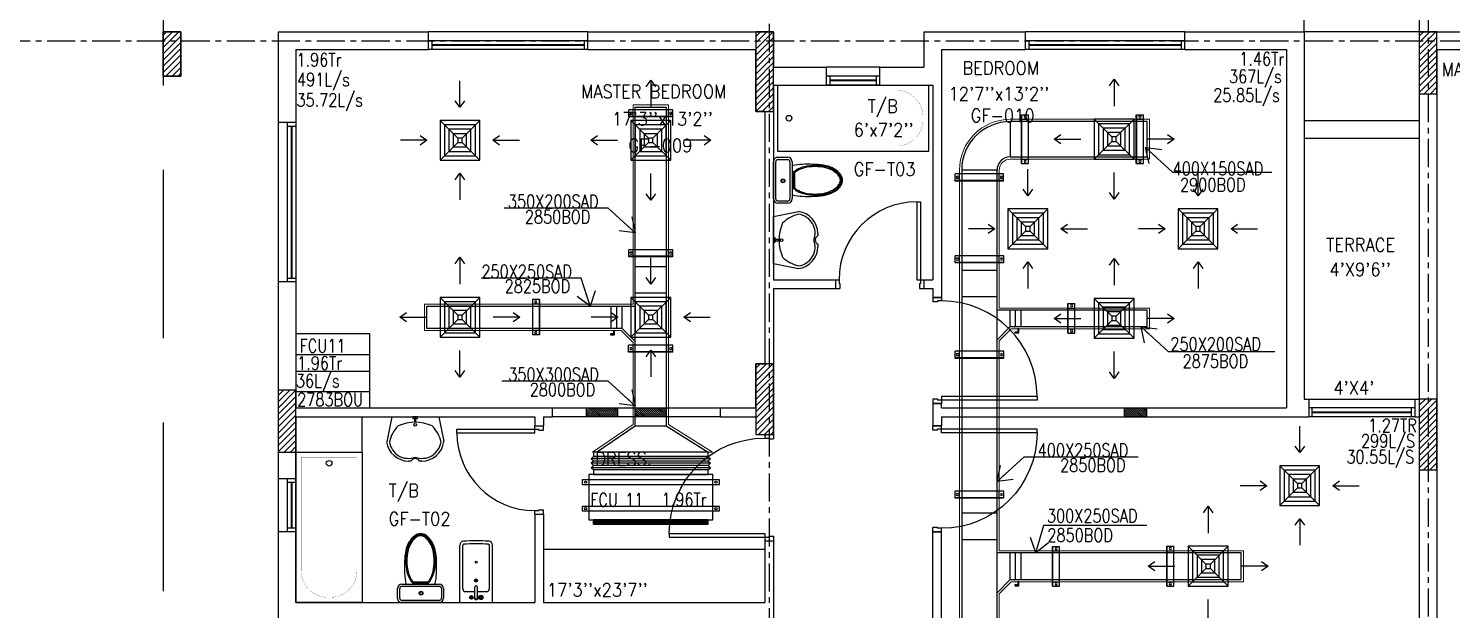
# Model space of a CAD drawing. Header units: millimetres. Extents: x -1288794 to 2153086, y -2701644 to -1335282.
# Drawn here: x 1095141 to 1111230, y -1480396 to -1473830 of the extents above; entities that cross this region are included whole.
import ezdxf

# ---------------------------------------------------------------- set-up
doc = ezdxf.new("R2010")
doc.units = ezdxf.units.MM
doc.header["$LTSCALE"] = 100
doc.linetypes.add('CENTER', pattern=[50.8, 31.75, -6.35, 6.35, -6.35])
doc.linetypes.add('DASHED2', pattern=[9.525, 6.35, -3.175])
for name, color, linetype in [('A-ANNO-TEXT', 8, 'Continuous'), ('A-DOOR', 4, 'Continuous'), ('A-FLOR-OVHD', 4, 'DASHED2'), ('A-FLOR-PFIX', 8, 'Continuous'), ('A-FLOR-SPCL', 8, 'Continuous'), ('A-GLAZ', 5, 'Continuous'), ('A-GRID', 253, 'CENTER'), ('A-WALL-FULL', 8, 'Continuous'), ('AC- VD', 5, 'Continuous'), ('AC-FD', 1, 'Continuous'), ('AC-SAD', 3, 'Continuous'), ('AC-SAD TEXT', 3, 'Continuous'), ('AC-WALL OPENING', 1, 'Continuous'), ('FCU-AC', 160, 'Continuous'), ('L1-E014-C22-VAC (08-08-2010)$0$ETA-AC-DAMPER', 4, 'Continuous'), ('M-HANGER', 30, 'Continuous'), ('RAD RIGHT', 1, 'Continuous'), ('S-COL- HACT.', 9, 'Continuous'), ('S-COL.', 8, 'Continuous'), ('SAD RIGHT', 3, 'Continuous')]:
    doc.layers.add(name, color=color, linetype=linetype)
doc.layers.add('INSULATION', color=1, linetype='Continuous', lineweight=5)
doc.styles.add('ROMANS', font='romans.shx', dxfattribs={"width": 0.8})
doc.styles.add('SIMPLEX', font='simplex.shx', dxfattribs={"width": 0.8})
doc.dimstyles.new('100 of DIM2', dxfattribs={"dimscale": 0, "dimtxt": 200, "dimasz": 150, "dimexe": 75, "dimexo": 200, "dimgap": 75, "dimtad": 1, "dimdec": 0, "dimrnd": 5, "dimzin": 0, "dimdsep": 46, "dimtxsty": 'ROMANS', "dimblk": 'ARCHTICK', "dimcen": 100, "dimclrd": 94, "dimclre": 94, "dimclrt": 2, "dimadec": 0, "dimazin": 0, "dimtfac": 1, "dimtdec": 0, "dimtofl": 0, "dimtmove": 2, "dimatfit": 3, "dimldrblk": 'OPEN90', "dimfxl": 75, "dimtolj": 1, "dimtzin": 0, "dimarcsym": 0})
pattern_1 = [(45, (2220020.086, -1109556.65), (-35.355339, 35.355339), [])]

# ---------------------------------------------------------------- blocks, each defined once
blk = doc.blocks.new('D-120-R1')
for p, q in [((-80, 1180), (-40, 1180)), ((-80, 1180), (-80, 100)), ((-40, 1180), (-40, 55)), ((-1200, 100), (-1160, 100)), ((-1200, 100), (-1200, 0)), ((-1160, 100), (-1160, 55)), ((-1160, 55), (-1150, 55)), ((-1150, 55), (-1150, 0)), ((-80, 100), (0, 100)), ((-50, 55), (-40, 55)), ((-50, 55), (-50, 0)), ((-50, 0), (0, 0)), ((0, 100), (0, 0)), ((-1200, 0), (-1150, 0))]:
    blk.add_line(p, q)
at = {"linetype": 'Continuous'}
blk.add_arc((-80, 100), 1080, 90, 180, dxfattribs=at)
blk = doc.blocks.new('D-100-R1')
for p, q in [((-80, 980), (-80, 100)), ((-80, 980), (-40, 980)), ((-40, 980), (-40, 55)), ((-1000, 100), (-1000, 0)), ((-1000, 100), (-960, 100)), ((-960, 100), (-960, 55)), ((-960, 55), (-950, 55)), ((-950, 55), (-950, 0)), ((-80, 100), (0, 100)), ((-50, 55), (-50, 0)), ((-50, 55), (-40, 55)), ((-50, 0), (0, 0)), ((0, 100), (0, 0)), ((-1000, 0), (-950, 0))]:
    blk.add_line(p, q)
at = {"linetype": 'Continuous'}
blk.add_arc((-80, 100), 880, 90, 180, dxfattribs=at)
blk = doc.blocks.new('W-60')
for p, q in [((600, 100), (0, 100)), ((600, 0), (0, 0)), ((40, 0), (40, 100)), ((560, 100), (560, 0))]:
    blk.add_line(p, q)
at = {"linetype": 'Continuous'}
for p, q in [((560, 53), (40, 53)), ((560, 47), (40, 47))]:
    blk.add_line(p, q, dxfattribs=at)
blk = doc.blocks.new('BIDET-1')
for p, q in [((175, 0), (-175, 0)), ((-185, -10), (-185, -649)), ((-150, -155), (-150, -649)), ((-15, -125), (-120, -125)), ((-39, -59), (-69, -59)), ((-54, -44), (-54, -74)), ((-15, -54), (-15, -174)), ((15, -54), (15, -174)), ((120, -125), (15, -125)), ((39, -59), (69, -59)), ((54, -44), (54, -74)), ((150, -155), (150, -649)), ((185, -10), (185, -649)), ((12, -250), (-12, -250)), ((-9, -259), (9, -241)), ((-9, -241), (9, -259)), ((0, -238), (0, -262))]:
    blk.add_line(p, q)
for centre, radius in [((-54, -59), 25), ((-54, -59), 20), ((-54, -59), 15.2), ((-54, -59), 10.2), ((54, -59), 20), ((54, -59), 15.2), ((54, -59), 10.2), ((0, -250), 17.5), ((0, -250), 12.5), ((0, -457), 12.5), ((0, -457), 10)]:
    blk.add_circle(centre, radius)
for centre, radius, start, end in [((-175, -10), 10, 90, 180), ((175, -10), 10, 0, 90), ((-120, -155), 30, 90, 180), ((0, -54), 20, 318.5904, 221.4096), ((0, -54), 15, 0, 180), ((120, -155), 30, 0, 90), ((0, -174), 15, 180, 0), ((-140, -649), 45, 180, 265.2062), ((-140, -649), 10, 180, 265.2062), ((0, 1020), 1720, 265.2062, 274.7938), ((0, 1020), 1685, 265.2062, 274.7938), ((140, -649), 10, 274.7938, 0), ((140, -649), 45, 274.7938, 0)]:
    blk.add_arc(centre, radius, start, end)
blk = doc.blocks.new('WC-1')
for p, q in [((-210, 0), (210, 0)), ((-260, -160), (-260, -50)), ((-235, -160), (-235, -50)), ((-210, -25), (210, -25)), ((235, -50), (235, -160)), ((260, -50), (260, -160)), ((210, -185), (-210, -185)), ((210, -210), (-210, -210)), ((91, -223), (-91, -223)), ((86, -235), (-86, -235))]:
    blk.add_line(p, q)
for radius in [22.1, 17.1]:
    blk.add_circle((-6, -107), radius)
for centre, radius, start, end in [((-210, -50), 50, 90, 180), ((-210, -160), 50, 180, 270), ((-210, -50), 25, 90, 180), ((-210, -160), 25, 180, 270), ((210, -50), 50, 360, 90), ((210, -50), 25, 360, 90), ((210, -160), 25, 270, 360), ((210, -160), 50, 270, 360), ((722, -383), 904, 168.9529, 184.0632), ((178, -428), 341, 149.8586, 166.4766), ((178, -428), 328, 149.8586, 166.4766), ((69, -365), 214, 138.4152, 149.8586), ((69, -365), 201, 139.9943, 149.8586), ((-69, -365), 201, 30.1414, 40.0057), ((-69, -365), 214, 30.1414, 41.5848), ((-178, -428), 328, 13.5234, 30.1414), ((-178, -428), 341, 13.5234, 30.1414), ((352, -470), 532, 177.5541, 180), ((352, -470), 532, 180, 193.5234), ((352, -470), 520, 166.4766, 180), ((352, -470), 520, 180, 193.5234), ((352, -470), 507, 166.4766, 180), ((352, -470), 507, 180, 193.5234), ((-352, -470), 507, 360, 13.5234), ((-352, -470), 507, 346.4766, 360), ((-352, -470), 520, 360, 13.5234), ((-352, -470), 520, 346.4766, 360), ((-352, -470), 532, 346.4766, 360), ((-352, -470), 532, 360, 2.4459), ((178, -512), 353, 193.5234, 210.1414), ((178, -512), 341, 193.5234, 210.1414), ((178, -512), 328, 193.5234, 210.1414), ((-178, -512), 328, 329.8586, 346.4766), ((-178, -512), 341, 329.8586, 346.4766), ((-178, -512), 353, 329.8586, 346.4766), ((69, -575), 226, 210.1414, 234.4972), ((69, -575), 214, 210.1414, 234.4972), ((69, -575), 201, 210.1414, 234.4972), ((0, -672), 108, 234.4972, 270), ((0, -672), 95.9, 234.4972, 270), ((0, -672), 83.4, 234.4972, 270), ((0, -672), 83.4, 270, 305.5028), ((0, -672), 95.9, 270, 305.5028), ((0, -672), 108, 270, 305.5028), ((-69, -575), 201, 305.5028, 329.8586), ((-69, -575), 214, 305.5028, 329.8586), ((-69, -575), 226, 305.5028, 329.8586)]:
    blk.add_arc(centre, radius, start, end)
at = {"linetype": 'Continuous', "ltscale": 50}
blk.add_arc((-722, -383), 904, 355.9368, 11.0471, dxfattribs=at)
blk = doc.blocks.new('LAV-4')
for p, q in [((-266, 0), (-322, -283)), ((-266, 0), (268, 0)), ((268, 0), (324, -280)), ((-48, -500), (-75, -500)), ((75, -500), (50, -500))]:
    blk.add_line(p, q)
for points in [[(-25, 0), (-25, -18), (25, -18), (25, 0)], [(-9, -20), (-9, -57), (8, -57), (8, -20)]]:
    blk.add_lwpolyline(points, close=True)
blk.add_circle((0, -91), 15.4)
for centre, radius, start, end in [((74, -366), 375, 135.3333, 167.1432), ((0, -539), 477, 66.1261, 113.874), ((-74, -366), 375, 12.5199, 44.6667), ((-75, -250), 250, 187.6784, 270), ((-75, -250), 220, 188.5814, 289.9523), ((75, -250), 220, 250.0878, 350.8515), ((75, -250), 250, 270, 353.0121), ((1, -527), 55.9, 28.7827, 151.2173), ((50, -499), 0, 238.1883, 0)]:
    blk.add_arc(centre, radius, start, end)
blk = doc.blocks.new('BT-2')
blk.add_lwpolyline([(0, 750), (1700, 750), (1700, 0), (0, 0)], close=True)
at = {"const_width": 2}
blk.add_lwpolyline([(60, 690), (1340, 690, -0.414214), (1640, 390), (1640, 360, -0.414214), (1340, 60), (60, 60)], format="xyb", close=True, dxfattribs=at)
blk.add_circle((125, 375), 31.9)
blk = doc.blocks.new('W-180')
for p, q in [((1800, 100), (0, 100)), ((1800, 0), (0, 0)), ((40, 0), (40, 100)), ((1760, 100), (1760, 0))]:
    blk.add_line(p, q)
at = {"linetype": 'Continuous'}
for p, q in [((1760, 53), (40, 53)), ((1760, 47), (40, 47))]:
    blk.add_line(p, q, dxfattribs=at)
blk = doc.blocks.new('W-120')
for p, q in [((1200, 100), (0, 100)), ((1200, 0), (0, 0)), ((40, 0), (40, 100)), ((1160, 100), (1160, 0))]:
    blk.add_line(p, q)
at = {"linetype": 'Continuous'}
for p, q in [((1160, 53), (40, 53)), ((1160, 47), (40, 47))]:
    blk.add_line(p, q, dxfattribs=at)
blk = doc.blocks.new('_ArchTick')
at = {"color": 0, "linetype": 'ByBlock', "const_width": 0.15}
blk.add_lwpolyline([(-0.5, -0.5), (0.5, 0.5)], dxfattribs=at)
blk = doc.blocks.new('fcu 2 tr')
h = blk.add_hatch()
h.set_pattern_fill('NET', color=3)
h.paths.add_polyline_path([(80954, -1588493), (79654, -1588493), (79654, -1588543), (80954, -1588543)])
at = {"layer": 'FCU-AC'}
for p, q in [((79654, -1587780), (79629, -1587805)), ((80979, -1587805), (79629, -1587805)), ((79654, -1587830), (79629, -1587805)), ((79654, -1587830), (79629, -1587855)), ((80954, -1587780), (79654, -1587780)), ((80954, -1587830), (79654, -1587830)), ((80954, -1587830), (79654, -1587830)), ((80954, -1587780), (80979, -1587805)), ((80954, -1587830), (80979, -1587805)), ((80954, -1587830), (80979, -1587855)), ((80979, -1587855), (79629, -1587855)), ((79654, -1587880), (79629, -1587855)), ((79654, -1587880), (79629, -1587905)), ((80979, -1587905), (79629, -1587905)), ((79654, -1587930), (79629, -1587905)), ((80954, -1587880), (79654, -1587880)), ((80954, -1587880), (79654, -1587880)), ((80954, -1587880), (80979, -1587855)), ((80954, -1587880), (80979, -1587905)), ((80954, -1587930), (80979, -1587905))]:
    blk.add_line(p, q, dxfattribs=at)
at = {"layer": 'FCU-AC', "color": 1}
for p, q in [((80954, -1587730), (79654, -1587730)), ((79654, -1587730), (79654, -1587780)), ((79654, -1587780), (80954, -1587780)), ((80954, -1587780), (80954, -1587730)), ((80954, -1587930), (79654, -1587930)), ((79654, -1587930), (79654, -1587980)), ((79654, -1587980), (80954, -1587980)), ((80954, -1587980), (80954, -1587930))]:
    blk.add_line(p, q, dxfattribs=at)
at = {"layer": 'FCU-AC'}
blk.add_lwpolyline([(79604, -1588493), (81004, -1588493), (81004, -1587980), (79604, -1587980)], close=True, dxfattribs=at)
at = {"layer": 'FCU-AC', "color": 6}
for points in [[(79529, -1588093), (81079, -1588093), (81079, -1588043), (79529, -1588043)], [(79529, -1588393), (81079, -1588393), (81079, -1588343), (79529, -1588343)]]:
    blk.add_lwpolyline(points, close=True, dxfattribs=at)
at = {"layer": 'FCU-AC', "color": 3}
blk.add_lwpolyline([(79654, -1588543), (80954, -1588543), (80954, -1588493), (79654, -1588493)], close=True, dxfattribs=at)
at = {"layer": 'FCU-AC', "color": 6}
for centre in [(79566, -1588068), (81041, -1588068), (79566, -1588368), (81041, -1588368)]:
    blk.add_circle(centre, 12.5, dxfattribs=at)
blk = doc.blocks.new('*U265')
at = {"layer": 'L1-E014-C22-VAC (08-08-2010)$0$ETA-AC-DAMPER', "color": 5}
for p, q in [((-33, 0), (-33, 250)), ((33, 0), (33, 250))]:
    blk.add_line(p, q, dxfattribs=at)
for points, const_width in [([(-91, 250), (91, 250)], 1.82), ([(0, 0), (0, 264)], 1.5), ([(-91, 0), (91, 0)], 1.82), ([(-48, 0), (-48, -20), (48, -20), (48, 0)], 1.5)]:
    blk.add_lwpolyline(points, dxfattribs=dict(at, const_width=const_width))
at = {"layer": 'L1-E014-C22-VAC (08-08-2010)$0$ETA-AC-DAMPER', "color": 5, "const_width": 1.82}
blk.add_lwpolyline([(75, 250), (75, 0), (-75, 0), (-75, 250)], close=True, dxfattribs=at)
at = {"layer": 'L1-E014-C22-VAC (08-08-2010)$0$ETA-AC-DAMPER', "color": 5}
blk.add_lwpolyline([(6, -20), (6, -62), (40, -62), (40, -72), (-6, -72), (-6, -20)], dxfattribs=at)
blk = doc.blocks.new('*U266')
at = {"layer": 'L1-E014-C22-VAC (08-08-2010)$0$ETA-AC-DAMPER', "color": 5}
for p, q in [((-33, 0), (-33, 300)), ((33, 0), (33, 300))]:
    blk.add_line(p, q, dxfattribs=at)
for points, const_width in [([(-91, 300), (91, 300)], 1.82), ([(0, 0), (0, 314)], 1.5), ([(-91, 0), (91, 0)], 1.82), ([(-48, 0), (-48, -20), (48, -20), (48, 0)], 1.5)]:
    blk.add_lwpolyline(points, dxfattribs=dict(at, const_width=const_width))
at = {"layer": 'L1-E014-C22-VAC (08-08-2010)$0$ETA-AC-DAMPER', "color": 5, "const_width": 1.82}
blk.add_lwpolyline([(75, 300), (75, 0), (-75, 0), (-75, 300)], close=True, dxfattribs=at)
at = {"layer": 'L1-E014-C22-VAC (08-08-2010)$0$ETA-AC-DAMPER', "color": 5}
blk.add_lwpolyline([(6, -20), (6, -62), (40, -62), (40, -72), (-6, -72), (-6, -20)], dxfattribs=at)
blk = doc.blocks.new('*U600')
at = {"layer": 'L1-E014-C22-VAC (08-08-2010)$0$ETA-AC-DAMPER', "color": 5}
for p, q in [((-33, 0), (-33, 184)), ((33, 0), (33, 184))]:
    blk.add_line(p, q, dxfattribs=at)
for points, const_width in [([(-91, 184), (91, 184)], 1.82), ([(0, 0), (0, 198)], 1.5), ([(-91, 0), (91, 0)], 1.82), ([(-48, 0), (-48, -20), (48, -20), (48, 0)], 1.5)]:
    blk.add_lwpolyline(points, dxfattribs=dict(at, const_width=const_width))
at = {"layer": 'L1-E014-C22-VAC (08-08-2010)$0$ETA-AC-DAMPER', "color": 5, "const_width": 1.82}
blk.add_lwpolyline([(75, 184), (75, 0), (-75, 0), (-75, 184)], close=True, dxfattribs=at)
at = {"layer": 'L1-E014-C22-VAC (08-08-2010)$0$ETA-AC-DAMPER', "color": 5}
blk.add_lwpolyline([(6, -20), (6, -62), (40, -62), (40, -72), (-6, -72), (-6, -20)], dxfattribs=at)
blk = doc.blocks.new('*U275')
at = {"linetype": 'Continuous'}
for p, q in [((-38, -240), (-38, 260)), ((42, 260), (-38, 260)), ((42, 210), (-38, 210)), ((37, -240), (37, 260)), ((42, -240), (42, 260)), ((42, -190), (-38, -190)), ((42, -240), (-38, -240))]:
    blk.add_line(p, q, dxfattribs=at)
for centre in [(0, 235), (0, -215)]:
    blk.add_circle(centre, 12.5, dxfattribs=at)
blk = doc.blocks.new('*U649')
at = {"linetype": 'Continuous'}
for p, q in [((-38, -340), (-38, 160)), ((42, 160), (-38, 160)), ((42, 110), (-38, 110)), ((37, -340), (37, 160)), ((42, -340), (42, 160)), ((42, -290), (-38, -290)), ((42, -340), (-38, -340))]:
    blk.add_line(p, q, dxfattribs=at)
for centre in [(0, 135), (0, -315)]:
    blk.add_circle(centre, 12.5, dxfattribs=at)
blk = doc.blocks.new('*U277')
at = {"linetype": 'Continuous'}
for p, q in [((-38, -153), (-38, 247)), ((42, 247), (-38, 247)), ((42, 197), (-38, 197)), ((37, -153), (37, 247)), ((42, -153), (42, 247)), ((42, -103), (-38, -103)), ((42, -153), (-38, -153))]:
    blk.add_line(p, q, dxfattribs=at)
for centre in [(0, 222), (0, -128)]:
    blk.add_circle(centre, 12.5, dxfattribs=at)
blk = doc.blocks.new('*U276')
at = {"linetype": 'Continuous'}
for p, q in [((-38, -221), (-38, 279)), ((42, 279), (-38, 279)), ((42, 229), (-38, 229)), ((37, -221), (37, 279)), ((42, -221), (42, 279)), ((42, -171), (-38, -171)), ((42, -221), (-38, -221))]:
    blk.add_line(p, q, dxfattribs=at)
for centre in [(0, 254), (0, -196)]:
    blk.add_circle(centre, 12.5, dxfattribs=at)
blk = doc.blocks.new('*U650')
at = {"linetype": 'Continuous'}
for p, q in [((-38, -246), (-38, 304)), ((42, 304), (-38, 304)), ((42, 254), (-38, 254)), ((37, -246), (37, 304)), ((42, -246), (42, 304)), ((42, -196), (-38, -196)), ((42, -246), (-38, -246))]:
    blk.add_line(p, q, dxfattribs=at)
for centre in [(0, 279), (0, -221)]:
    blk.add_circle(centre, 12.5, dxfattribs=at)
blk = doc.blocks.new('*U651')
at = {"linetype": 'Continuous'}
for p, q in [((-38, -255), (-38, 295)), ((42, 295), (-38, 295)), ((42, 245), (-38, 245)), ((37, -255), (37, 295)), ((42, -255), (42, 295)), ((42, -205), (-38, -205)), ((42, -255), (-38, -255))]:
    blk.add_line(p, q, dxfattribs=at)
for centre in [(0, 270), (0, -230)]:
    blk.add_circle(centre, 12.5, dxfattribs=at)
blk = doc.blocks.new('*U653')
at = {"linetype": 'Continuous'}
for p, q in [((-38, -277), (-38, 273)), ((42, 273), (-38, 273)), ((42, 223), (-38, 223)), ((37, -277), (37, 273)), ((42, -277), (42, 273)), ((42, -227), (-38, -227)), ((42, -277), (-38, -277))]:
    blk.add_line(p, q, dxfattribs=at)
for centre in [(0, 248), (0, -252)]:
    blk.add_circle(centre, 12.5, dxfattribs=at)
blk = doc.blocks.new('*U654')
at = {"linetype": 'Continuous'}
for p, q in [((-38, -236), (-38, 314)), ((42, 314), (-38, 314)), ((42, 264), (-38, 264)), ((37, -236), (37, 314)), ((42, -236), (42, 314)), ((42, -186), (-38, -186)), ((42, -236), (-38, -236))]:
    blk.add_line(p, q, dxfattribs=at)
for centre in [(0, 289), (0, -211)]:
    blk.add_circle(centre, 12.5, dxfattribs=at)
blk = doc.blocks.new('*U296')
at = {"linetype": 'Continuous'}
for p, q in [((-38, -202), (-38, 248)), ((42, 248), (-38, 248)), ((42, 198), (-38, 198)), ((37, -202), (37, 248)), ((42, -202), (42, 248)), ((42, -152), (-38, -152)), ((42, -202), (-38, -202))]:
    blk.add_line(p, q, dxfattribs=at)
for centre in [(0, 223), (0, -177)]:
    blk.add_circle(centre, 12.5, dxfattribs=at)
blk = doc.blocks.new('*U297')
at = {"linetype": 'Continuous'}
for p, q in [((-38, -225), (-38, 225)), ((42, 225), (-38, 225)), ((42, 175), (-38, 175)), ((37, -225), (37, 225)), ((42, -225), (42, 225)), ((42, -175), (-38, -175)), ((42, -225), (-38, -225))]:
    blk.add_line(p, q, dxfattribs=at)
for centre in [(0, 200), (0, -200)]:
    blk.add_circle(centre, 12.5, dxfattribs=at)
blk = doc.blocks.new('*U652')
at = {"linetype": 'Continuous'}
for p, q in [((-37.5, -167), (-37.5, 167)), ((42.5, 167), (-37.5, 167)), ((37.5, -167), (37.5, 167)), ((42.5, -167), (42.5, 167)), ((42.5, 117), (-37.5, 117)), ((42.5, -117), (-37.5, -117)), ((42.5, -167), (-37.5, -167))]:
    blk.add_line(p, q, dxfattribs=at)
for centre in [(0, 142), (0, -142)]:
    blk.add_circle(centre, 12.5, dxfattribs=at)
blk = doc.blocks.new('*U655')
at = {"linetype": 'Continuous'}
for p, q in [((-38, -273), (-38, 277)), ((42, 277), (-38, 277)), ((42, 227), (-38, 227)), ((37, -273), (37, 277)), ((42, -273), (42, 277)), ((42, -223), (-38, -223)), ((42, -273), (-38, -273))]:
    blk.add_line(p, q, dxfattribs=at)
for centre in [(0, 252), (0, -248)]:
    blk.add_circle(centre, 12.5, dxfattribs=at)
blk = doc.blocks.new('*U656')
at = {"linetype": 'Continuous'}
for p, q in [((-38, -258), (-38, 292)), ((42, 292), (-38, 292)), ((42, 242), (-38, 242)), ((37, -258), (37, 292)), ((42, -258), (42, 292)), ((42, -208), (-38, -208)), ((42, -258), (-38, -258))]:
    blk.add_line(p, q, dxfattribs=at)
for centre in [(0, 267), (0, -233)]:
    blk.add_circle(centre, 12.5, dxfattribs=at)
blk = doc.blocks.new('SD RIGHT')
at = {"layer": 'SAD RIGHT'}
for p, q in [((-225, 225), (-25, 25)), ((225, 225), (25, 25)), ((-25, -25), (-225, -225)), ((225, -225), (25, -25))]:
    blk.add_line(p, q, dxfattribs=at)
for points in [[(-225, -225), (225, -225), (225, 225), (-225, 225)], [(-175, -175), (175, -175), (175, 175), (-175, 175)], [(-125, -125), (125, -125), (125, 125), (-125, 125)], [(-75, -75), (75, -75), (75, 75), (-75, 75)], [(-25, -25), (25, -25), (25, 25), (-25, 25)]]:
    blk.add_lwpolyline(points, close=True, dxfattribs=at)
for points in [[(0, 678), (0, 375)], [(-678, 0), (-375, 0)], [(678, 0), (375, 0)], [(0, -678), (0, -375)]]:
    blk.add_leader(points, dimstyle='100 of DIM2', override={"dimscale": 1, "dimasz": 75, "dimtad": 0, "dimclrd": 256, "dimfxl": 0.2}, dxfattribs=at)
blk = doc.blocks.new('RAD RIGHT CENTER')
at = {"layer": 'RAD RIGHT'}
for p, q in [((-225, 225), (-25, 25)), ((225, 225), (25, 25)), ((-25, -25), (-225, -225)), ((25, -25), (225, -225))]:
    blk.add_line(p, q, dxfattribs=at)
for points in [[(-225, -225), (225, -225), (225, 225), (-225, 225)], [(-175, -175), (175, -175), (175, 175), (-175, 175)], [(-125, -125), (125, -125), (125, 125), (-125, 125)], [(-75, -75), (75, -75), (75, 75), (-75, 75)], [(-25, -25), (25, -25), (25, 25), (-25, 25)]]:
    blk.add_lwpolyline(points, close=True, dxfattribs=at)
for points in [[(0, 373), (0, 673)], [(-373, 0), (-673, 0)], [(373, 0), (673, 0)], [(0, -373), (0, -673)]]:
    blk.add_leader(points, dimstyle='100 of DIM2', override={"dimscale": 1, "dimasz": 75, "dimtad": 0, "dimclrd": 1, "dimfxl": 0.2}, dxfattribs=at)

msp = doc.modelspace()

# ---------------------------------------------------------------- hatches: boundary and pattern name
at = {"layer": 'AC-FD', "linetype": 'ByBlock'}
h = msp.add_hatch(dxfattribs=at)
h.set_pattern_fill('ANSI31', color=256, scale=5, angle=90, style=0)
h.set_pattern_definition([(135, (-489453.375, -1540158.635), (-11.22532015, -11.22532015), [])])
h.paths.add_polyline_path([(1102351.7, -1478218.6), (1102351.7, -1478118.6), (1102001.7, -1478118.6), (1102001.7, -1478218.6)])
at = {"layer": 'AC-WALL OPENING', "linetype": 'ByBlock'}
h = msp.add_hatch(dxfattribs=at)
h.set_pattern_fill('ANSI31', color=256, scale=5, angle=-90, style=0)
h.set_pattern_definition([(315, (2693100.974, -1416178.635), (11.22532015, 11.22532015), [])])
h.paths.add_polyline_path([(1101451, -1478118.6), (1101451, -1478218.6), (1101801, -1478218.6), (1101801, -1478118.6)])
h = msp.add_hatch(dxfattribs=at)
h.set_pattern_fill('ANSI31', color=256, scale=5, angle=-90, style=0)
h.set_pattern_definition([(315, (2699082.681, -1416178.635), (11.22532015, 11.22532015), [])])
h.paths.add_polyline_path([(1107532.7, -1478118.6), (1107532.7, -1478218.6), (1107782.7, -1478218.6), (1107782.7, -1478118.6)])
at = {"layer": 'S-COL- HACT.', "linetype": 'Continuous', "ltscale": 3}
h = msp.add_hatch(dxfattribs=at)
h.set_pattern_fill('ANSI31', color=256, scale=400, style=0)
h.set_pattern_definition(pattern_1)
h.paths.add_polyline_path([(1096864.9, -1474368.6), (1096864.9, -1473868.6), (1096664.9, -1473868.6), (1096664.9, -1474368.6)])
h = msp.add_hatch(dxfattribs=at)
h.set_pattern_fill('ANSI31', color=256, scale=400, style=0)
h.set_pattern_definition(pattern_1)
h.paths.add_polyline_path([(1103564.9, -1474768.6), (1103564.9, -1473868.6), (1103364.9, -1473868.6), (1103364.9, -1474768.6)])
h = msp.add_hatch(dxfattribs=at)
h.set_pattern_fill('ANSI31', color=256, scale=400, style=0)
h.set_pattern_definition(pattern_1)
h.paths.add_polyline_path([(1110864.9, -1473868.6), (1110864.9, -1474568.6), (1111064.9, -1474568.6), (1111064.9, -1473868.6)])
h = msp.add_hatch(dxfattribs=at)
h.set_pattern_fill('ANSI31', color=256, scale=400, style=0)
h.set_pattern_definition(pattern_1)
h.paths.add_polyline_path([(1103564.9, -1478418.6), (1103564.9, -1477618.6), (1103364.9, -1477618.6), (1103364.9, -1478418.6)])
h = msp.add_hatch(dxfattribs=at)
h.set_pattern_fill('ANSI31', color=256, scale=400, style=0)
h.set_pattern_definition(pattern_1)
h.paths.add_polyline_path([(1097964.9, -1477918.6), (1097964.9, -1478618.6), (1098164.9, -1478618.6), (1098164.9, -1477918.6)])
h = msp.add_hatch(dxfattribs=at)
h.set_pattern_fill('ANSI31', color=256, scale=400, style=0)
h.set_pattern_definition(pattern_1)
h.paths.add_polyline_path([(1111064.9, -1478818.6), (1111064.9, -1478018.6), (1110864.9, -1478018.6), (1110864.9, -1478818.6)])

# ---------------------------------------------------------------- linework, layer by layer
for p, q in [((1098164.9, -1478118.6), (1100801.4, -1478118.6)), ((1103464.9, -1479718.6), (1100964.9, -1479718.6)), ((1100964.9, -1480318.6), (1103464.9, -1480318.6))]:
    msp.add_line(p, q)
at = {"layer": 'A-FLOR-OVHD', "linetype": 'Continuous', "ltscale": 3}
for p, q in [((1101064.9, -1478118.6), (1102964.9, -1478118.6)), ((1102964.9, -1478218.6), (1101064.9, -1478218.6))]:
    msp.add_line(p, q, dxfattribs=at)
at = {"layer": 'A-FLOR-OVHD', "ltscale": 3}
msp.add_lwpolyline([(1119264.9, -1472568.6), (1110864.9, -1472568.6), (1110864.9, -1473868.6), (1109564.9, -1473868.6), (1109564.9, -1472568.6), (1105264.9, -1472568.6), (1105264.9, -1472968.6), (1103564.9, -1472968.6), (1103564.9, -1472568.6), (1096664.9, -1472568.6), (1096664.9, -1482218.6), (1095664.9, -1482218.6), (1095664.9, -1486718.6)], dxfattribs=at)
at = {"layer": 'A-FLOR-PFIX', "ltscale": 3}
msp.add_line((1098914.9, -1478618.6), (1098914.9, -1478218.6), dxfattribs=at)
at = {"layer": 'A-FLOR-SPCL', "ltscale": 3}
for p, q in [((1109564.9, -1474868.6), (1110864.9, -1474868.6)), ((1109564.9, -1475068.6), (1110864.9, -1475068.6))]:
    msp.add_line(p, q, dxfattribs=at)
at = {"layer": 'A-GLAZ', "ltscale": 3}
for p, q in [((1101464.9, -1473868.6), (1099664.9, -1473868.6)), ((1108214.9, -1473868.6), (1106414.9, -1473868.6)), ((1104764.9, -1474268.6), (1104164.9, -1474268.6)), ((1097964.9, -1474893.6), (1097964.9, -1476693.6)), ((1109614.9, -1478018.6), (1110814.9, -1478018.6)), ((1097964.9, -1478918.6), (1097964.9, -1479518.6))]:
    msp.add_line(p, q, dxfattribs=at)
at = {"layer": 'A-GRID', "ltscale": 0.1}
for p, q in [((1103514.9, -1465142.6), (1103514.9, -1513277)), ((1110964.9, -1466442.6), (1110964.9, -1514577)), ((1086207.7, -1473968.6), (1129747.3, -1473968.6))]:
    msp.add_line(p, q, dxfattribs=at)
at = {"layer": 'A-WALL-FULL', "ltscale": 3}
for p, q in [((1097964.9, -1473868.6), (1099664.9, -1473868.6)), ((1097964.9, -1473868.6), (1097964.9, -1474893.6)), ((1099664.9, -1474068.6), (1099664.9, -1473868.6)), ((1101464.9, -1473868.6), (1103564.9, -1473868.6)), ((1101464.9, -1474068.6), (1101464.9, -1473868.6)), ((1103564.9, -1473868.6), (1103564.9, -1474268.6)), ((1105264.9, -1473868.6), (1106414.9, -1473868.6)), ((1105264.9, -1473868.6), (1105264.9, -1474268.6)), ((1106414.9, -1474068.6), (1106414.9, -1473868.6)), ((1108214.9, -1473868.6), (1109564.9, -1473868.6)), ((1108214.9, -1474068.6), (1108214.9, -1473868.6)), ((1109564.9, -1473868.6), (1109564.9, -1478018.6)), ((1110864.9, -1473868.6), (1111464.9, -1473868.6)), ((1110864.9, -1473868.6), (1110864.9, -1478018.6)), ((1098164.9, -1474068.6), (1099664.9, -1474068.6)), ((1098164.9, -1474068.6), (1098164.9, -1474893.6)), ((1101464.9, -1474068.6), (1103364.9, -1474068.6)), ((1105464.9, -1474068.6), (1106414.9, -1474068.6)), ((1105464.9, -1474068.6), (1105464.9, -1476868.6)), ((1108214.9, -1474068.6), (1109364.9, -1474068.6)), ((1109364.9, -1474068.6), (1109364.9, -1478118.6)), ((1111064.9, -1474068.6), (1111464.9, -1474068.6)), ((1111064.9, -1474068.6), (1111064.9, -1481268.6)), ((1103564.9, -1474268.6), (1104164.9, -1474268.6)), ((1104164.9, -1474468.6), (1104164.9, -1474268.6)), ((1104764.9, -1474268.6), (1105264.9, -1474268.6)), ((1104764.9, -1474468.6), (1104764.9, -1474268.6)), ((1103564.9, -1474468.6), (1104164.9, -1474468.6)), ((1103564.9, -1474468.6), (1103564.9, -1476668.6)), ((1104764.9, -1474468.6), (1105364.9, -1474468.6)), ((1105364.9, -1474468.6), (1105364.9, -1476668.6)), ((1103464.9, -1474768.6), (1103464.9, -1477618.6)), ((1098164.9, -1474893.6), (1097964.9, -1474893.6)), ((1097964.9, -1476693.6), (1097964.9, -1478918.6)), ((1098164.9, -1476693.6), (1097964.9, -1476693.6)), ((1098164.9, -1476693.6), (1098164.9, -1478118.6)), ((1103564.9, -1476668.6), (1104264.9, -1476668.6)), ((1103564.9, -1476768.6), (1104264.9, -1476768.6)), ((1103564.9, -1476768.6), (1103564.9, -1478418.6)), ((1104264.9, -1476668.6), (1104264.9, -1476768.6)), ((1105264.9, -1476668.6), (1105264.9, -1476768.6)), ((1105264.9, -1476668.6), (1105364.9, -1476668.6)), ((1105264.9, -1476768.6), (1105364.9, -1476768.6)), ((1105364.9, -1476768.6), (1105364.9, -1476868.6)), ((1105364.9, -1476868.6), (1105464.9, -1476868.6)), ((1105364.9, -1478068.6), (1105364.9, -1478318.6)), ((1105364.9, -1478068.6), (1105464.9, -1478068.6)), ((1105464.9, -1478118.6), (1105464.9, -1478068.6)), ((1109564.9, -1478018.6), (1109614.9, -1478018.6)), ((1109614.9, -1478018.6), (1109614.9, -1478218.6)), ((1110814.9, -1478018.6), (1110864.9, -1478018.6)), ((1110814.9, -1478018.6), (1110814.9, -1478218.6)), ((1098164.9, -1478118.6), (1101064.9, -1478118.6)), ((1098164.9, -1478218.6), (1100864.9, -1478218.6)), ((1098164.9, -1478218.6), (1098164.9, -1478918.6)), ((1100864.9, -1478218.6), (1100864.9, -1478318.6)), ((1100964.9, -1478218.6), (1101064.9, -1478218.6)), ((1100964.9, -1478218.6), (1100964.9, -1478318.6)), ((1101064.9, -1478218.6), (1101064.9, -1478118.6)), ((1102964.9, -1478118.6), (1103364.9, -1478118.6)), ((1102964.9, -1478218.6), (1102964.9, -1478118.6)), ((1102964.9, -1478218.6), (1103364.9, -1478218.6)), ((1105464.9, -1478118.6), (1109364.9, -1478118.6)), ((1105464.9, -1478218.6), (1109614.9, -1478218.6)), ((1105464.9, -1478218.6), (1105464.9, -1478318.6)), ((1110814.9, -1478218.6), (1110864.9, -1478218.6)), ((1110864.9, -1478218.6), (1110864.9, -1481518.6)), ((1100864.9, -1478318.6), (1100964.9, -1478318.6)), ((1103464.9, -1478418.6), (1103564.9, -1478418.6)), ((1105364.9, -1478318.6), (1105464.9, -1478318.6)), ((1098164.9, -1478918.6), (1097964.9, -1478918.6)), ((1100864.9, -1479318.6), (1100964.9, -1479318.6)), ((1100864.9, -1479318.6), (1100864.9, -1480318.6)), ((1100964.9, -1479318.6), (1100964.9, -1480318.6)), ((1097964.9, -1479518.6), (1097964.9, -1480218.6)), ((1098164.9, -1479518.6), (1097964.9, -1479518.6)), ((1098164.9, -1479518.6), (1098164.9, -1480318.6)), ((1105364.9, -1479518.6), (1105464.9, -1479518.6)), ((1105364.9, -1481518.6), (1105364.9, -1479518.6)), ((1105464.9, -1481518.6), (1105464.9, -1479518.6)), ((1103464.9, -1479618.6), (1103564.9, -1479618.6)), ((1103464.9, -1479618.6), (1103464.9, -1480318.6)), ((1103564.9, -1479618.6), (1103564.9, -1481518.6)), ((1097964.9, -1480218.6), (1097964.9, -1480218.6)), ((1097964.9, -1480218.6), (1097964.9, -1481468.6)), ((1098164.9, -1480318.6), (1100864.9, -1480318.6))]:
    msp.add_line(p, q, dxfattribs=at)
at = {"layer": 'A-WALL-FULL', "linetype": 'Continuous', "ltscale": 3}
for p, q in [((1103364.9, -1474768.6), (1103364.9, -1474068.6)), ((1103464.9, -1474768.6), (1103364.9, -1474768.6)), ((1103364.9, -1478118.6), (1103364.9, -1477618.6)), ((1103364.9, -1477618.6), (1103464.9, -1477618.6)), ((1103364.9, -1478218.6), (1103364.9, -1478418.6)), ((1103364.9, -1478418.6), (1103564.9, -1478418.6))]:
    msp.add_line(p, q, dxfattribs=at)
msp.add_lwpolyline([(1096664.9, -1473868.6), (1096864.9, -1473868.6), (1096864.9, -1474368.6), (1096664.9, -1474368.6)], close=True, dxfattribs=at)
at = {"layer": 'AC-FD', "linetype": 'ByBlock'}
msp.add_lwpolyline([(1102001.7, -1478218.6), (1102001.7, -1478118.6), (1102351.7, -1478118.6), (1102351.7, -1478218.6)], close=True, dxfattribs=at)
at = {"layer": 'AC-SAD'}
for p, q in [((1102001.7, -1478318.6), (1102001.7, -1474718.6)), ((1102001.7, -1474718.6), (1102351.7, -1474718.6)), ((1102351.7, -1474718.6), (1102351.7, -1478318.6)), ((1106241.6, -1474881.1), (1106241.6, -1475281.1)), ((1107789.9, -1474881.1), (1106241.6, -1474881.1)), ((1107789.9, -1475281.1), (1107789.9, -1474881.1)), ((1106241.6, -1475281.1), (1107789.9, -1475281.1)), ((1106091.6, -1475431.1), (1105691.6, -1475431.1)), ((1105691.6, -1475431.1), (1105691.6, -1481718.6)), ((1106091.6, -1481718.6), (1106091.6, -1475431.1)), ((1102001.7, -1476518.6), (1102351.7, -1476518.6)), ((1106091.6, -1476564.1), (1105691.6, -1476564.1)), ((1102001.7, -1476818.6), (1102351.7, -1476818.6)), ((1099643.6, -1477218.6), (1099643.6, -1476968.6)), ((1099643.6, -1476968.6), (1102001.7, -1476968.6)), ((1101851.7, -1477218.6), (1101851.7, -1476968.6)), ((1106091.6, -1476864.1), (1105691.6, -1476864.1)), ((1107789.9, -1477014.1), (1106091.6, -1477014.1)), ((1106241.6, -1477198.1), (1106241.6, -1477014.1)), ((1107789.9, -1477198.1), (1107789.9, -1477014.1)), ((1101851.7, -1477218.6), (1099643.6, -1477218.6)), ((1102001.7, -1477368.6), (1101851.7, -1477218.6)), ((1106091.6, -1477348.1), (1106241.6, -1477198.1)), ((1106241.6, -1477198.1), (1107789.9, -1477198.1)), ((1101563.2, -1478618.6), (1102001.7, -1478318.6)), ((1102001.7, -1478318.6), (1102351.7, -1478318.6)), ((1102351.7, -1478318.6), (1102826.7, -1478618.6)), ((1106091.6, -1479306.9), (1105691.6, -1479306.9)), ((1106091.6, -1479606.9), (1105691.6, -1479606.9)), ((1108853.1, -1479756.9), (1106091.6, -1479756.9)), ((1106241.6, -1480056.9), (1106241.6, -1479756.9)), ((1108853.1, -1480056.9), (1108853.1, -1479756.9)), ((1106091.6, -1480206.9), (1106241.6, -1480056.9)), ((1106241.6, -1480056.9), (1108853.1, -1480056.9))]:
    msp.add_line(p, q, dxfattribs=at)
for radius in [550, 150]:
    msp.add_arc((1106241.6, -1475431.1), radius, 90, 180, dxfattribs=at)
at = {"layer": 'AC-SAD TEXT'}
for p, q in [((1098164.9, -1477513.1), (1099002, -1477513.1)), ((1098164.9, -1477702.9), (1099002, -1477702.9)), ((1098164.9, -1477934.1), (1099002, -1477934.1))]:
    msp.add_line(p, q, dxfattribs=at)
msp.add_lwpolyline([(1098164.9, -1478118.6), (1099002, -1478118.6), (1099002, -1477279.8), (1098164.9, -1477279.8)], close=True, dxfattribs=at)
at = {"layer": 'AC-WALL OPENING', "linetype": 'ByBlock'}
for points in [[(1101801, -1478118.6), (1101801, -1478218.6), (1101451, -1478218.6), (1101451, -1478118.6)], [(1107782.7, -1478118.6), (1107782.7, -1478218.6), (1107532.7, -1478218.6), (1107532.7, -1478118.6)]]:
    msp.add_lwpolyline(points, close=True, dxfattribs=at)
at = {"layer": 'INSULATION'}
for p, q in [((1101976.7, -1476943.6), (1101976.7, -1474693.6)), ((1101976.7, -1474693.6), (1102376.7, -1474693.6)), ((1102376.7, -1474693.6), (1102376.7, -1478304.9)), ((1107814.9, -1474856.1), (1106241.6, -1474856.1)), ((1107814.9, -1475306.1), (1107814.9, -1474856.1)), ((1106241.6, -1475306.1), (1107814.9, -1475306.1)), ((1105666.6, -1475431.1), (1105666.6, -1481708.3)), ((1106116.6, -1476989.1), (1106116.6, -1475431.1)), ((1099618.6, -1477243.6), (1099618.6, -1476943.6)), ((1099618.6, -1476943.6), (1101976.7, -1476943.6)), ((1107814.9, -1476989.1), (1106116.6, -1476989.1)), ((1107814.9, -1477223.1), (1107814.9, -1476989.1)), ((1101841.3, -1477243.6), (1099618.6, -1477243.6)), ((1101976.7, -1477379), (1101841.3, -1477243.6)), ((1106116.6, -1477358.5), (1106252, -1477223.1)), ((1106252, -1477223.1), (1107814.9, -1477223.1)), ((1101976.7, -1478305.4), (1101976.7, -1477379)), ((1106116.6, -1479731.9), (1106116.6, -1477358.5)), ((1101519, -1478618.6), (1101976.7, -1478305.4)), ((1102376.7, -1478304.9), (1102873.5, -1478618.6)), ((1101563.2, -1478618.6), (1101519, -1478618.6)), ((1102873.5, -1478618.6), (1102826.7, -1478618.6)), ((1108878.1, -1479731.9), (1106116.6, -1479731.9)), ((1108878.1, -1480081.9), (1108878.1, -1479731.9)), ((1106116.6, -1480217.2), (1106252, -1480081.9)), ((1106252, -1480081.9), (1108878.1, -1480081.9)), ((1106116.6, -1481708.3), (1106116.6, -1480217.2))]:
    msp.add_line(p, q, dxfattribs=at)
for radius in [575, 125]:
    msp.add_arc((1106241.6, -1475431.1), radius, 90, 180, dxfattribs=at)
at = {"layer": 'S-COL.', "linetype": 'Continuous', "ltscale": 3}
for points in [[(1096864.9, -1474368.6), (1096864.9, -1473868.6), (1096664.9, -1473868.6), (1096664.9, -1474368.6)], [(1096864.9, -1474368.6), (1096864.9, -1473868.6), (1096664.9, -1473868.6), (1096664.9, -1474368.6)], [(1103564.9, -1474768.6), (1103564.9, -1473868.6), (1103364.9, -1473868.6), (1103364.9, -1474768.6)], [(1110864.9, -1473868.6), (1110864.9, -1474568.6), (1111064.9, -1474568.6), (1111064.9, -1473868.6)], [(1103564.9, -1478418.6), (1103564.9, -1477618.6), (1103364.9, -1477618.6), (1103364.9, -1478418.6)], [(1103564.9, -1478418.6), (1103564.9, -1477618.6), (1103364.9, -1477618.6), (1103364.9, -1478418.6)], [(1103564.9, -1478418.6), (1103564.9, -1477618.6), (1103364.9, -1477618.6), (1103364.9, -1478418.6)], [(1097964.9, -1477918.6), (1097964.9, -1478618.6), (1098164.9, -1478618.6), (1098164.9, -1477918.6)], [(1097964.9, -1477918.6), (1097964.9, -1478618.6), (1098164.9, -1478618.6), (1098164.9, -1477918.6)], [(1097964.9, -1477918.6), (1097964.9, -1478618.6), (1098164.9, -1478618.6), (1098164.9, -1477918.6)], [(1111064.9, -1478818.6), (1111064.9, -1478018.6), (1110864.9, -1478018.6), (1110864.9, -1478818.6)], [(1111064.9, -1478818.6), (1111064.9, -1478018.6), (1110864.9, -1478018.6), (1110864.9, -1478818.6)], [(1111064.9, -1478818.6), (1111064.9, -1478018.6), (1110864.9, -1478018.6), (1110864.9, -1478818.6)]]:
    msp.add_lwpolyline(points, close=True, dxfattribs=at)

# ---------------------------------------------------------------- block references
at = {"layer": 'A-DOOR', "ltscale": 3}
msp.add_blockref('D-100-R1', (1105264.9, -1476768.6), dxfattribs=at)
for name, p, rotation in [('D-120-R1', (1105364.9, -1478068.6), 270), ('D-100-R1', (1100964.9, -1478318.6), 90)]:
    msp.add_blockref(name, p, dxfattribs=dict(at, rotation=rotation))
at = {"layer": 'A-DOOR', "ltscale": 3, "xscale": -1}
for p, rotation in [((1103564.9, -1479618.6), 90), ((1105364.9, -1478318.6), 270)]:
    msp.add_blockref('D-120-R1', p, dxfattribs=dict(at, rotation=rotation))
at = {"layer": 'A-FLOR-PFIX', "ltscale": 3}
for name, p in [('BT-2', (1103614.9, -1475218.6)), ('LAV-4', (1099513.3, -1478218.6))]:
    msp.add_blockref(name, p, dxfattribs=at)
for name, p, rotation in [('WC-1', (1103564.9, -1475545.7), 90), ('LAV-4', (1103564.9, -1476220.8), 90), ('BT-2', (1098164.9, -1478618.6), 270), ('WC-1', (1099573.8, -1480318.6), 180), ('BIDET-1', (1100201.9, -1480318.6), 180)]:
    msp.add_blockref(name, p, dxfattribs=dict(at, rotation=rotation))
at = {"layer": 'A-GLAZ', "ltscale": 3}
for name, p in [('W-180', (1099664.9, -1474068.6)), ('W-180', (1106414.9, -1474068.6)), ('W-60', (1104164.9, -1474468.6)), ('W-120', (1109614.9, -1478218.6))]:
    msp.add_blockref(name, p, dxfattribs=at)
at = {"layer": 'A-GLAZ', "ltscale": 3, "rotation": 90}
for name, p in [('W-180', (1098164.9, -1476693.6)), ('W-60', (1098164.9, -1479518.6))]:
    msp.add_blockref(name, p, dxfattribs=at)
at = {"layer": 'AC- VD', "xscale": -1}
for name, p in [('*U265', (1101760.9, -1477218.6)), ('*U600', (1106332.4, -1477198.1)), ('*U266', (1106332.4, -1480056.9))]:
    msp.add_blockref(name, p, dxfattribs=at)
at = {"layer": 'FCU-AC'}
msp.add_blockref('fcu 2 tr', (1021873.2, 109111.4), dxfattribs=at)
at = {"layer": 'M-HANGER', "xscale": -1}
for name, p, rotation in [('*U649', (1102086.9, -1474787.6), 90), ('*U654', (1105930.2, -1475511.7), 90), ('*U276', (1102205.9, -1476367.6), 90), ('*U653', (1105889.4, -1476436.1), 90), ('*U277', (1100876.4, -1477046.7), 180), ('*U275', (1102186.6, -1477447.6), 90), ('*U651', (1105912.1, -1477516.1), 90), ('*U650', (1105920.5, -1479096.1), 90)]:
    msp.add_blockref(name, p, dxfattribs=dict(at, rotation=rotation))
for name, p in [('*U655', (1106409.2, -1475083.3)), ('*U656', (1107707.6, -1475098.1)), ('*U652', (1106934.6, -1477106.1)), ('*U296', (1106760.3, -1479930.3)), ('*U297', (1108051.6, -1479906.9))]:
    msp.add_blockref(name, p, dxfattribs=at)
at = {"layer": 'RAD RIGHT'}
for p in [(1100018.6, -1475093.6), (1106439.9, -1476093.6), (1108363.8, -1476093.6), (1102176.7, -1477093.6), (1109513.5, -1478996.6)]:
    msp.add_blockref('RAD RIGHT CENTER', p, dxfattribs=at)
at = {"layer": 'SAD RIGHT'}
for p in [(1107414.9, -1475081.1), (1102176.7, -1475093.6), (1100018.6, -1477093.6), (1107414.9, -1477106.1), (1108478.1, -1479906.9)]:
    msp.add_blockref('SD RIGHT', p, dxfattribs=at)

# ---------------------------------------------------------------- texts
at = {"layer": 'A-ANNO-TEXT', "style": 'ROMANS', "width": 0.9}
for s, p in [('BEDROOM', (1105699.5, -1474351.6)), ('MAJLES & DINING', (1111118.9, -1474366.9)), ('MASTER BEDROOM', (1101388.2, -1474617.1)), ("12'7''x13'2''", (1105542.6, -1474642.1)), ('T/B', (1104627.7, -1474782.3)), ("17'3''x13'2''", (1101737.8, -1474927.2)), ('GF-010', (1105793.1, -1474888.7)), ("6'x7'2''", (1104470.2, -1475049.6)), ('GF-009', (1101924, -1475226.1)), ('GF-T03', (1104470.2, -1475494.6)), ('TERRACE', (1109811.7, -1476350.2)), ("4'X9'6''", (1109848.8, -1476629.5)), ("4'X4' ", (1109893.8, -1477966.4)), ('DRESS.', (1101548.1, -1478768.6)), ('T/B', (1099212.7, -1479127.7)), ('GF-T02', (1099212.7, -1479445.7)), ("17'3''x23'7''", (1101002, -1480248.6))]:
    msp.add_text(s, height=150, dxfattribs=at).set_placement(p)
at = {"layer": 'AC-SAD TEXT', "style": 'SIMPLEX', "width": 0.8}
for s, p in [('1.96Tr', (1098170.5, -1474258.5)), ('1.46Tr', (1108830.3, -1474248.6)), ('491L/s', (1098177.7, -1474482)), ('367L/s', (1108714.2, -1474445.5)), ('35.72L/s', (1098170.5, -1474712.7)), ('25.85L/s', (1108536.3, -1474656.8)), ('400X150SAD', (1108076.9, -1475488.4)), ('2900BOD', (1108160.3, -1475670.5)), ('350X200SAD', (1100561.6, -1475859.3)), ('2850BOD', (1100753, -1476032.2)), ('250X250SAD', (1100261.7, -1476652.4)), ('2825BOD', (1100524.6, -1476817.2)), ('FCU11', (1098206.2, -1477491.2)), ('250X200SAD', (1108051.2, -1477470.9)), ('1.96Tr', (1098178.1, -1477685.7)), ('2875BOD', (1108189.4, -1477665.1)), ('36L/s', (1098164.9, -1477886.3)), ('350X300SAD', (1100565.5, -1477815)), ('2800BOD', (1100808.1, -1477986.4)), ('2783BOU', (1098178.1, -1478098.7)), ('1.27TR', (1110286.4, -1478390.8)), ('299L/S', (1110206.2, -1478566.2)), ('400X250SAD', (1106551.6, -1478671.1)), ('30.55L/S', (1110041.3, -1478744.6)), ('2850BOD', (1106804.1, -1478839.6)), ('FCU 11', (1101491.6, -1479231.6)), ('1.96Tr', (1102299.5, -1479228.6)), ('300X250SAD', (1106655.9, -1479412.6)), ('2850BOD', (1106660.6, -1479631.4))]:
    msp.add_text(s, height=150, dxfattribs=at).set_placement(p)

# ---------------------------------------------------------------- leaders
at = {"layer": 'AC-SAD TEXT'}
for points in [[(1107771.7, -1475175), (1108076.9, -1475453.5), (1109199, -1475453.5)], [(1102001.7, -1476137.8), (1101696.5, -1475859.3), (1100519.6, -1475859.3)], [(1101492.5, -1476968.6), (1101389.6, -1476652.4), (1100261.7, -1476652.4)], [(1107719.1, -1477201.9), (1108024.3, -1477480.5), (1109232.2, -1477480.5)], [(1102001.7, -1478093.6), (1101696.5, -1477815), (1100493.4, -1477815)], [(1106091.6, -1478949.7), (1106396.8, -1478671.1), (1107686.7, -1478671.1)], [(1106531, -1479756.9), (1106621, -1479443.2), (1107783.7, -1479443.2)]]:
    msp.add_leader(points, dimstyle='100 of DIM2', override={"dimscale": 1, "dimtad": 0, "dimfxl": 0.2}, dxfattribs=at)

doc.saveas('drawing.dxf')
